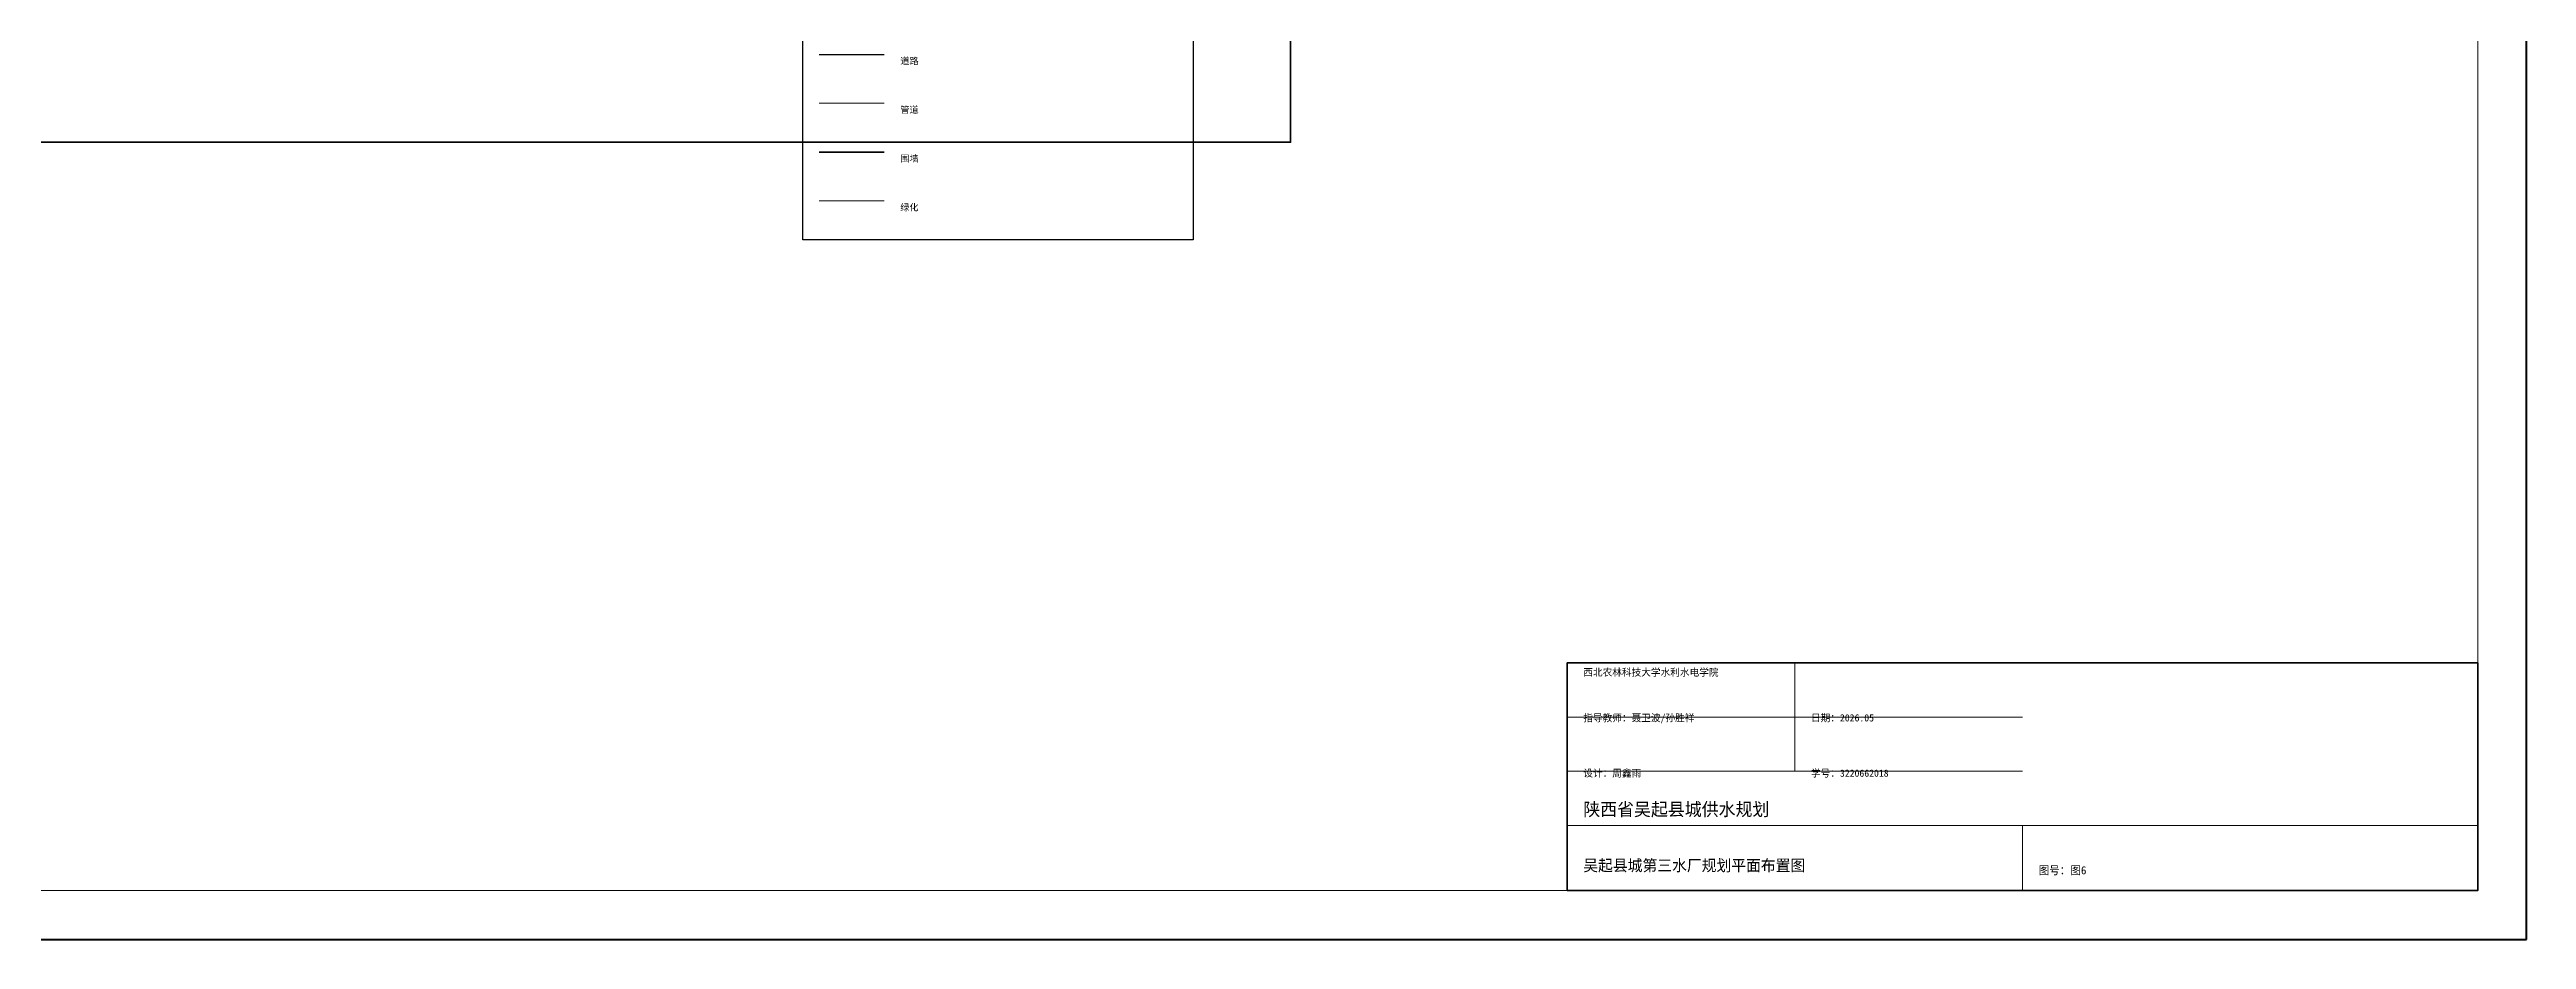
# Model space of a CAD drawing. Header units: millimetres. Extents: x 0 to 1160, y 0 to 810.
# Drawn here: x 398 to 1160, y 0 to 274 of the extents above; entities that cross this region are included whole.
import ezdxf

# ---------------------------------------------------------------- set-up
doc = ezdxf.new("R2010")
doc.units = ezdxf.units.MM
for name, color, linetype in [('FRAME', 7, 'Continuous'), ('GREEN', 7, 'Continuous'), ('LABEL', 7, 'Continuous'), ('PIPE', 7, 'Continuous'), ('ROAD', 7, 'Continuous'), ('WALL', 7, 'Continuous')]:
    doc.layers.add(name, color=color, linetype=linetype)

msp = doc.modelspace()

# ---------------------------------------------------------------- linework, layer by layer
at = {"layer": 'FRAME', "color": 7, "lineweight": 50}
for p, q in [((1160, 0), (1160, 810)), ((0, 0), (1160, 0))]:
    msp.add_line(p, q, dxfattribs=at)
at = {"layer": 'FRAME', "color": 7, "lineweight": 13}
for p, q in [((1145, 15), (1145, 795)), ((865, 85), (1005, 85)), ((935, 51.67), (935, 85)), ((935, 68.33), (935, 85)), ((935, 85), (935, 85)), ((865, 68.33), (1005, 68.33)), ((865, 51.67), (1005, 51.67)), ((865, 35), (1145, 35)), ((1005, 15), (1005, 35)), ((15, 15), (1145, 15))]:
    msp.add_line(p, q, dxfattribs=at)
at = {"layer": 'FRAME', "color": 7, "lineweight": 35}
msp.add_lwpolyline([(865, 15), (1145, 15), (1145, 85), (865, 85), (865, 15)], dxfattribs=at)
at = {"layer": 'GREEN', "color": 7, "lineweight": 13}
msp.add_line((635, 227), (655, 227), dxfattribs=at)
at = {"layer": 'LABEL', "color": 7, "lineweight": 25}
msp.add_lwpolyline([(630, 305), (750, 305), (750, 215), (630, 215), (630, 305)], dxfattribs=at)
at = {"layer": 'PIPE', "color": 7, "lineweight": 20}
msp.add_line((635, 257), (655, 257), dxfattribs=at)
at = {"layer": 'ROAD', "color": 7, "lineweight": 30}
msp.add_line((635, 272), (655, 272), dxfattribs=at)
at = {"layer": 'WALL', "color": 7, "lineweight": 35}
msp.add_line((635, 242), (655, 242), dxfattribs=at)
msp.add_lwpolyline([(380, 245), (780, 245), (780, 595), (380, 595), (380, 245)], dxfattribs=at)

# ---------------------------------------------------------------- texts
for s, height, p in [('道路', 2, (660, 269)), ('管道', 2, (660, 254)), ('围墙', 2, (660, 239)), ('绿化', 2, (660, 224)), ('西北农林科技大学水利水电学院', 2.2, (870, 81)), ('指导教师：聂卫波/孙胜祥', 2.2, (870, 67)), ('日期：2026.05', 2.2, (940, 67)), ('设计：周鑫雨', 2.2, (870, 50)), ('学号：3220662018', 2.2, (940, 50)), ('陕西省吴起县城供水规划', 4, (870, 38)), ('吴起县城第三水厂规划平面布置图', 3.5, (870, 21)), ('图号：图6', 2.5, (1010, 20))]:
    msp.add_text(s, height=height).set_placement(p)

doc.saveas('drawing.dxf')
